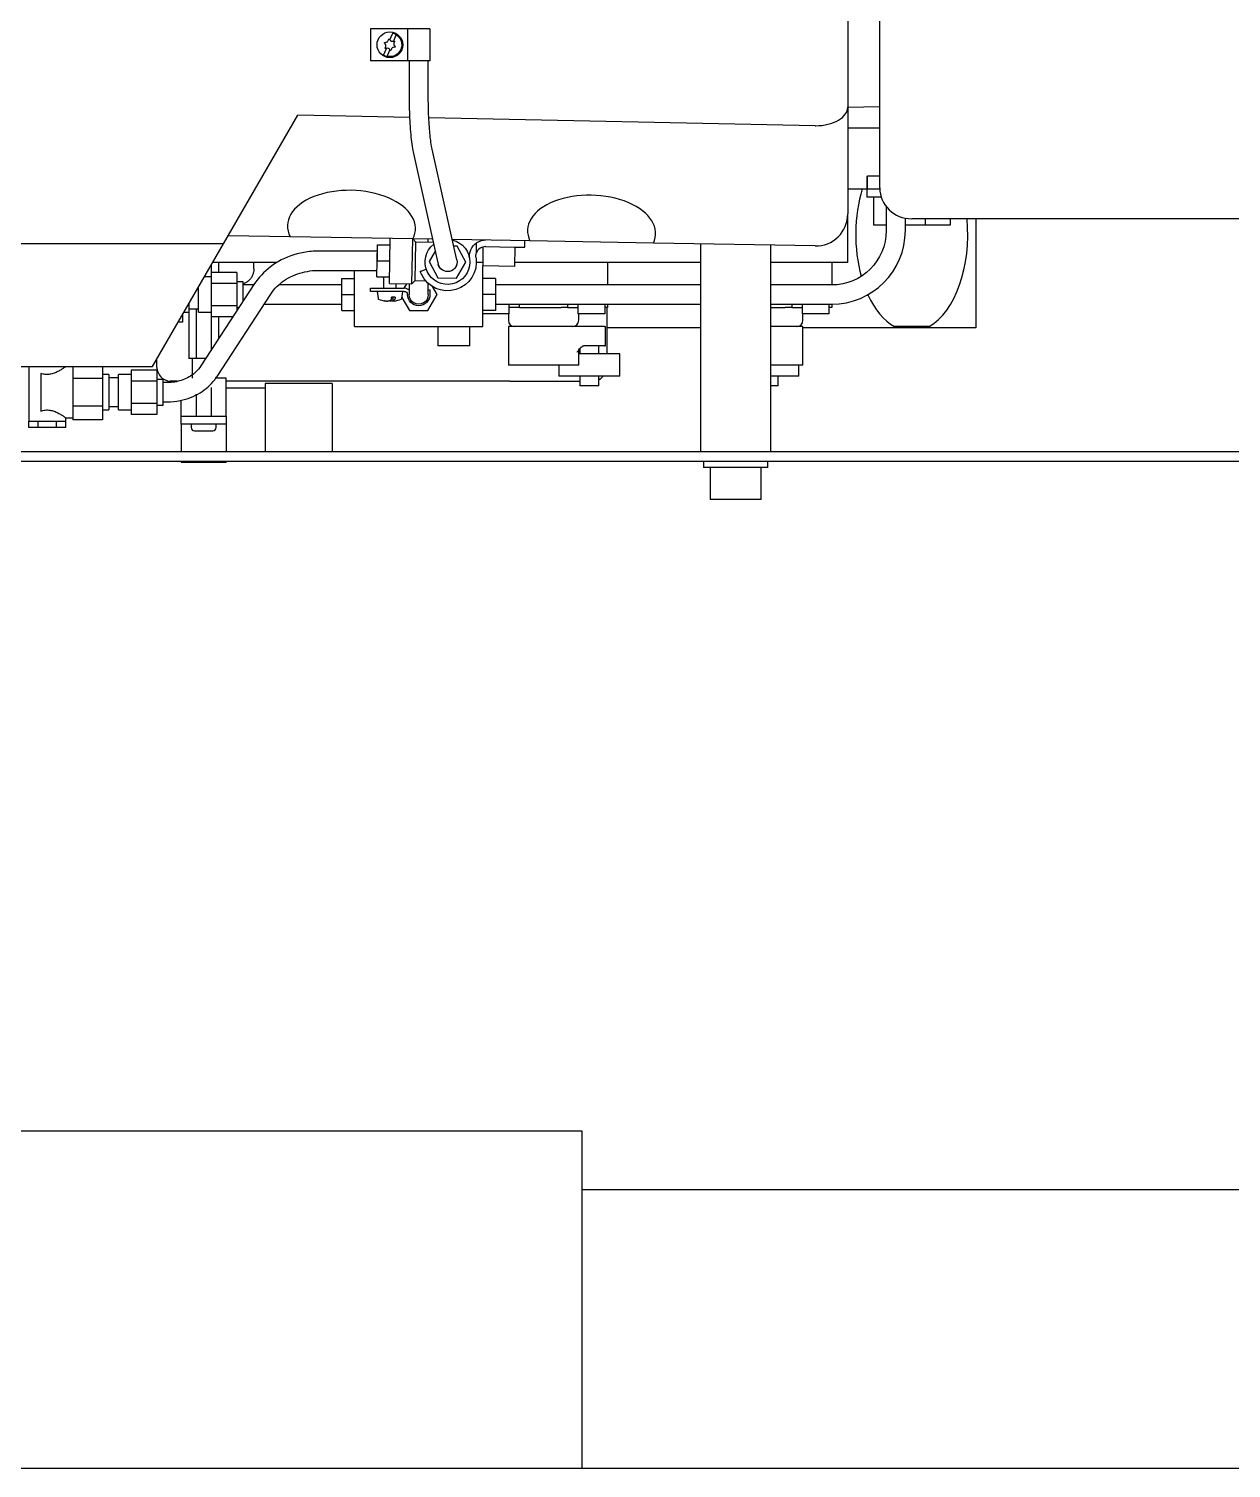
# Model space of a CAD drawing. Header units: millimetres. Extents: x 10462777 to 22643323, y 453826 to 1389191.
# Drawn here: x 11267415.5 to 11267779.2, y 577146.9 to 577582.2 of the extents above; entities that cross this region are included whole.
import ezdxf

# ---------------------------------------------------------------- set-up
doc = ezdxf.new("R2010")
doc.units = ezdxf.units.MM
doc.header["$LTSCALE"] = 200
doc.header["$MEASUREMENT"] = 0
for name, pattern in [('CENTER', [2, 1.25, -0.25, 0.25, -0.25]), ('HIDDEN_KS1', [0.26, 0.18, -0.08]), ('PHANTOM', [2.5, 1.25, -0.25, 0.25, -0.25, 0.25, -0.25])]:
    doc.linetypes.add(name, pattern=pattern)
for name, color, linetype in [('1', 1, 'CENTER'), ('11', 6, 'PHANTOM'), ('3', 3, 'HIDDEN_KS1')]:
    doc.layers.add(name, color=color, linetype=linetype)

msp = doc.modelspace()

# ---------------------------------------------------------------- linework, layer by layer
at = {"layer": '1', "color": 252, "linetype": 'Continuous'}
for p, q in [((11267672.92274, 577534.0661), (11267672.92274, 577635.86472)), ((11267530.56783, 577572.4865), (11267530.56783, 577561.93778)), ((11267536.37823, 577561.93778), (11267536.37823, 577572.4865)), ((11267672.92072, 577552.14933), (11267663.22924, 577552.14933)), ((11267531.8823, 577544.48768), (11267538.76759, 577513.64222)), ((11267544.43843, 577514.90805), (11267537.55314, 577545.75352)), ((11267674.85954, 577528.45389), (11267674.85954, 577521.16047)), ((11267680.66995, 577521.16047), (11267680.66995, 577524.90137)), ((11268292.69921, 577524.71207), (11267682.60675, 577524.71207)), ((11267536.33211, 577517.56523), (11267536.32928, 577518.53427)), ((11267543.77326, 577518.24287), (11267543.73931, 577518.40459)), ((11267520.88707, 577514.92859), (11267503.2172, 577514.92859)), ((11267520.88707, 577514.92859), (11267520.88707, 577512.02339)), ((11267538.76759, 577513.64222), (11267539.35322, 577511.01865)), ((11267545.02406, 577512.28449), (11267544.43843, 577514.90805)), ((11267618.6923, 577517.09487), (11267618.6923, 577454.34082)), ((11267639.99711, 577454.34082), (11267639.99711, 577516.72318)), ((11267483.59135, 577509.53966), (11267483.59135, 577511.47688)), ((11267503.2172, 577509.11819), (11267520.83627, 577509.11819)), ((11267483.86311, 577505.11659), (11267467.62456, 577480.21329)), ((11267483.58999, 577504.69766), (11267480.43066, 577504.69766)), ((11267510.23109, 577504.69766), (11267491.2915, 577504.69766)), ((11267530.5585, 577504.97813), (11267530.56784, 577501.78396)), ((11267536.37822, 577501.80096), (11267536.36888, 577504.99512)), ((11267618.6913, 577504.69766), (11267556.71527, 577504.69766)), ((11267658.39673, 577504.69766), (11267639.99705, 577504.69766)), ((11267472.49166, 577477.03963), (11267488.73021, 577501.94293)), ((11267486.73818, 577498.88726), (11267510.23109, 577498.88726)), ((11267556.71527, 577498.88726), (11267618.6913, 577498.88726)), ((11267590.49534, 577483.87704), (11267590.49534, 577497.91855)), ((11267639.99705, 577498.88726), (11267658.39673, 577498.88726)), ((11267454.15942, 577482.03587), (11267454.15942, 577480.48764)), ((11267457.36771, 577475.16144), (11267456.22026, 577475.16144)), ((11267460.39366, 577475.64564), (11267458.35272, 577475.64564)), ((11267478.74935, 577475.64564), (11267475.22966, 577475.64564)), ((11267483.59135, 577475.64564), (11267478.74935, 577475.64564)), ((11267561.06341, 577475.64564), (11267483.59135, 577475.64564)), ((11267561.06341, 577475.64564), (11267565.90542, 577475.64564)), ((11267565.90542, 577475.64564), (11267582.18129, 577475.64564)), ((11267456.22026, 577469.35103), (11267457.36771, 577469.35103)), ((11267319.45647, 577454.34082), (11267798.81484, 577454.34082)), ((11267319.45647, 577451.43562), (11267798.81484, 577451.43562))]:
    msp.add_line(p, q, dxfattribs=at)
at = {"layer": '1', "color": 15, "linetype": 'Continuous'}
for p, q in [((11267663.23873, 577624.29813), (11267663.23873, 577558.44834)), ((11267672.92341, 577558.56874), (11267663.23873, 577558.39969)), ((11267663.23873, 577558.44834), (11267663.23873, 577526.17299)), ((11267474.40059, 577517.09442), (11267496.87059, 577556.0136)), ((11267530.75856, 577555.33057), (11267496.87059, 577556.0136)), ((11267653.38572, 577552.85898), (11267536.57652, 577555.21331)), ((11267663.23873, 577526.00248), (11267663.23873, 577526.17307)), ((11267663.23873, 577511.47647), (11267663.23873, 577526.00248)), ((11267494.60516, 577519.26198), (11267475.84113, 577519.58951)), ((11267531.71994, 577518.61414), (11267494.60516, 577519.26198)), ((11267537.68137, 577518.51008), (11267531.71994, 577518.61414)), ((11267567.13551, 577517.99596), (11267543.65775, 577518.40576)), ((11267604.44652, 577517.34469), (11267567.13551, 577517.99596)), ((11267474.40059, 577517.09442), (11267309.77246, 577517.09442)), ((11267452.9861, 577480.00344), (11267474.40059, 577517.09442)), ((11267653.38572, 577516.49045), (11267604.44652, 577517.34469)), ((11267490.68195, 577511.47647), (11267471.15848, 577511.47647)), ((11267552.83791, 577511.47647), (11267550.90158, 577511.47647)), ((11267618.68957, 577511.47647), (11267562.52286, 577511.47647)), ((11267663.23873, 577511.47647), (11267639.99727, 577511.47647)), ((11267309.77246, 577480.00344), (11267452.9861, 577480.00344))]:
    msp.add_line(p, q, dxfattribs=at)
at = {"layer": '1', "color": 60, "linetype": 'Continuous'}
for p, q in [((11267514.10502, 577492.10845), (11267514.10502, 577509.11811)), ((11267552.84105, 577492.10845), (11267552.84105, 577510.49687)), ((11267514.10502, 577492.10845), (11267552.84105, 577492.10845))]:
    msp.add_line(p, q, dxfattribs=at)
at = {"layer": '1', "color": 13, "linetype": 'Continuous'}
msp.add_line((11267486.98677, 577473.46674), (11267475.22978, 577473.46674), dxfattribs=at)
at = {"layer": '1', "color": 15, "linetype": 'Continuous'}
msp.add_arc((11267653.55472, 577526.17299), 9.68401, 269, 0, dxfattribs=at)
at = {"layer": '1', "color": 252, "linetype": 'Continuous', "extrusion": (0, 0, -1)}
for centre, radius, start, end in [((-11267658.39673, 577521.16047), 16.46281, 180, 270), ((-11267542.18864, 577511.65157), 2.9052, 167.415696, 347.4100053), ((-11267533.47303, 577501.79246), 2.9052, 179.8368591, 0)]:
    msp.add_arc(centre, radius, start, end, dxfattribs=at)
at = {"layer": '1', "color": 252, "linetype": 'Continuous'}
msp.add_arc((11267658.39673, 577521.16047), 22.27322, 270, 0, dxfattribs=at)
at = {"layer": '1', "color": 15, "linetype": 'Continuous'}
for centre, major_axis, ratio, start_param, end_param in [((11267653.55472, 577558.44834), (9.68401, 0), 0.577350269, 4.71238898, 6.283185307), ((11267653.55472, 577564.0394), (0, -11.18213), 0.866025404, 6.265732015, 6.283185307), ((11267513.13662, 577522.13937), (-19.36507, 0.58529), 0.576998777, 2.873402376, 6.595604382), ((11267585.76667, 577520.67548), (-19.36507, 0.58529), 0.576998777, 2.891658362, 6.577348396)]:
    msp.add_ellipse(centre, major_axis=major_axis, ratio=ratio, start_param=start_param, end_param=end_param, dxfattribs=at)
at = {"layer": '1', "color": 252, "linetype": 'Continuous'}
for centre, major_axis, ratio, start_param, end_param in [((11267682.60675, 577534.0661), (9.68401, 0), 0.965925826, 3.141592654, 4.71238898), ((11267458.35272, 577480.48764), (0, -4.842), 0.866025404, 4.71238898, 6.283185307), ((11267586.30204, 577480.48764), (0, 4.842), 0.866025404, 3.556381431, 3.936981384)]:
    msp.add_ellipse(centre, major_axis=major_axis, ratio=ratio, start_param=start_param, end_param=end_param, dxfattribs=at)
for points, knots in [([(11267530.56783, 577561.93778), (11267530.56828, 577560.56047), (11267530.61755, 577556.7625), (11267530.94209, 577550.65059), (11267531.45881, 577546.53047), (11267531.82001, 577544.76826), (11267531.8823, 577544.48768)], [0, 0, 0, 0, 0.195174449, 0.554572716, 0.925816621, 1, 1, 1, 1]), ([(11267537.55314, 577545.75352), (11267537.42037, 577546.34516), (11267537.10353, 577548.13081), (11267536.64574, 577552.46678), (11267536.41317, 577557.59569), (11267536.37852, 577560.86414), (11267536.37823, 577561.93778)], [0, 0, 0, 0, 0.194357656, 0.500724688, 0.839792819, 1, 1, 1, 1]), ([(11267503.2172, 577514.92859), (11267501.69251, 577514.92528), (11267497.4645, 577514.55624), (11267490.88886, 577512.22052), (11267486.20747, 577508.35092), (11267484.29843, 577505.78204), (11267483.86311, 577505.11659)], [0, 0, 0, 0, 0.193018902, 0.55143211, 0.889209943, 1, 1, 1, 1]), ([(11267483.59135, 577509.53966), (11267483.59135, 577509.21075), (11267483.55819, 577508.88747), (11267483.42818, 577508.25173), (11267483.32962, 577507.93581), (11267483.07342, 577507.33659), (11267482.91672, 577507.05292), (11267482.63902, 577506.65143), (11267482.53862, 577506.52088), (11267482.32687, 577506.27271), (11267482.21565, 577506.15504), (11267481.86673, 577505.82069), (11267481.6136, 577505.62238), (11267481.06878, 577505.27712), (11267480.78702, 577505.13638), (11267480.4786, 577505.01693), (11267480.45902, 577505.00949), (11267480.4394, 577505.00219)], [0, 0, 0, 0, 0.164809184, 0.164809184, 0.329618368, 0.329618368, 0.494427552, 0.494427552, 0.576832144, 0.576832144, 0.659236736, 0.659236736, 0.82404592, 0.82404592, 0.988855104, 0.988855104, 1, 1, 1, 1]), ([(11267488.73021, 577501.94293), (11267489.2715, 577502.77158), (11267491.03399, 577504.92239), (11267495.21041, 577507.77479), (11267499.8996, 577508.99115), (11267502.58363, 577509.11765), (11267503.2172, 577509.11819)], [0, 0, 0, 0, 0.192801101, 0.544188084, 0.893938114, 1, 1, 1, 1]), ([(11267467.62456, 577480.21329), (11267467.19156, 577479.54948), (11267465.86792, 577477.98557), (11267462.82604, 577476.0293), (11267459.5986, 577475.24349), (11267457.80285, 577475.16179), (11267457.36771, 577475.16144)], [0, 0, 0, 0, 0.220422081, 0.572021517, 0.897675752, 1, 1, 1, 1]), ([(11267457.36771, 577469.35103), (11267458.7326, 577469.35497), (11267462.21299, 577469.70345), (11267467.4975, 577471.75268), (11267470.91531, 577474.79541), (11267472.2666, 577476.69508), (11267472.49166, 577477.03963)], [0, 0, 0, 0, 0.220717411, 0.583481361, 0.926747874, 1, 1, 1, 1])]:
    msp.add_open_spline(points, degree=3, knots=knots, dxfattribs=at)
at = {"layer": '11', "color": 60, "linetype": 'Continuous'}
for p, q in [((11267518.94702, 577582.16972), (11267518.94702, 577572.48571)), ((11267529.11523, 577582.16972), (11267518.94702, 577582.16972)), ((11267524.26602, 577578.5827), (11267524.45196, 577579.03128)), ((11267524.61244, 577579.05236), (11267524.77934, 577578.83475)), ((11267524.77934, 577578.83475), (11267525.54316, 577580.67747)), ((11267524.77934, 577578.83475), (11267524.90795, 577578.66705)), ((11267526.57194, 577580.25103), (11267525.80812, 577578.40831)), ((11267525.80812, 577578.40831), (11267526.08002, 577578.44404)), ((11267530.08363, 577582.16972), (11267529.11523, 577582.16972)), ((11267530.08363, 577582.16972), (11267530.08363, 577572.48571)), ((11267536.86244, 577582.16972), (11267530.08363, 577582.16972)), ((11267536.86244, 577582.16972), (11267536.86244, 577572.48571)), ((11267522.94291, 577574.4044), (11267523.70674, 577576.24712)), ((11267523.42487, 577577.52964), (11267523.12937, 577577.91496)), ((11267523.19135, 577578.06448), (11267523.67279, 577578.12774)), ((11267523.33633, 577576.33983), (11267523.52227, 577576.78841)), ((11267523.70674, 577576.24712), (11267523.43483, 577576.21139)), ((11267523.91628, 577576.27465), (11267523.70674, 577576.24712)), ((11267524.73552, 577575.82068), (11267523.97169, 577573.97796)), ((11267524.73552, 577575.82068), (11267524.6069, 577575.98838)), ((11267524.90241, 577575.60307), (11267524.73552, 577575.82068)), ((11267525.24883, 577576.07273), (11267525.06289, 577575.62415)), ((11267525.59857, 577578.38078), (11267525.80812, 577578.40831)), ((11267526.32351, 577576.59095), (11267525.84206, 577576.52769)), ((11267526.17852, 577578.3156), (11267525.99258, 577577.86702)), ((11267526.08998, 577577.12579), (11267526.38549, 577576.74048)), ((11267529.11523, 577572.48571), (11267518.94702, 577572.48571)), ((11267530.08363, 577572.48571), (11267529.11523, 577572.48571)), ((11267536.86244, 577572.48571), (11267530.08363, 577572.48571)), ((11267669.20408, 577537.62329), (11267669.04914, 577537.46834)), ((11267669.04914, 577537.46834), (11267669.04914, 577537.33332)), ((11267669.04914, 577537.33332), (11267669.04914, 577533.90463)), ((11267672.92275, 577537.62329), (11267669.20408, 577537.62329)), ((11267669.20408, 577537.47652), (11267669.20408, 577537.62329)), ((11267669.20408, 577533.74968), (11267669.20408, 577537.47652)), ((11267669.0401, 577533.74968), (11267669.0401, 577531.32868)), ((11267669.0401, 577531.32868), (11267673.3467, 577531.32868)), ((11267669.04914, 577533.90463), (11267669.20408, 577533.74968)), ((11267669.20408, 577533.74968), (11267672.92832, 577533.74968)), ((11267671.02245, 577531.32868), (11267671.02245, 577522.80675)), ((11267674.85952, 577522.80675), (11267671.02245, 577522.80675)), ((11267686.68166, 577522.80675), (11267680.67013, 577522.80675)), ((11267686.68166, 577524.71207), (11267686.68166, 577522.80675)), ((11267694.17296, 577522.80675), (11267686.68166, 577522.80675)), ((11267694.17296, 577524.71207), (11267694.17296, 577522.80675)), ((11267524.64177, 577505.17801), (11267524.87839, 577518.73356)), ((11267531.41955, 577505.05971), (11267531.65616, 577518.61525)), ((11267532.60751, 577517.6301), (11267531.65616, 577518.61525)), ((11267532.4047, 577506.01106), (11267532.60751, 577517.6301)), ((11267537.89796, 577517.53775), (11267532.60751, 577517.6301)), ((11267565.55263, 577516.08649), (11267565.58643, 577518.023)), ((11267520.88707, 577512.02339), (11267520.97157, 577516.86466)), ((11267520.97157, 577516.86466), (11267524.84459, 577516.79705)), ((11267538.48813, 577514.89413), (11267536.59843, 577511.74915)), ((11267545.06825, 577516.44405), (11267544.09171, 577516.46109)), ((11267547.77885, 577511.55399), (11267545.06825, 577516.44405)), ((11267550.95344, 577514.39394), (11267551.00636, 577517.4257)), ((11267552.92194, 577516.19291), (11267552.82252, 577510.49741)), ((11267553.72967, 577516.29286), (11267562.33295, 577516.14269)), ((11267562.33295, 577516.14269), (11267565.55263, 577516.08649)), ((11267562.50506, 577510.3284), (11267562.60646, 577516.13792)), ((11267470.68755, 577510.66301), (11267470.68755, 577507.11821)), ((11267472.92398, 577511.47647), (11267472.92398, 577508.50136)), ((11267520.80256, 577507.18212), (11267520.88707, 577512.02339)), ((11267520.88707, 577512.02339), (11267524.76008, 577511.95579)), ((11267533.94787, 577508.81404), (11267535.77915, 577509.44461)), ((11267536.59843, 577511.74915), (11267539.30903, 577506.85909)), ((11267544.89924, 577506.76151), (11267547.77885, 577511.55399)), ((11267562.50506, 577510.3284), (11267552.82252, 577510.49741)), ((11267590.60868, 577511.47671), (11267590.60868, 577504.69814)), ((11267658.39673, 577511.47671), (11267658.39673, 577504.69814)), ((11267470.74633, 577507.11866), (11267468.64108, 577507.11866)), ((11267478.49353, 577508.50174), (11267470.74633, 577508.50174)), ((11267470.74633, 577508.50174), (11267470.74633, 577505.1471)), ((11267470.74633, 577505.1471), (11267470.74633, 577498.43782)), ((11267478.49353, 577505.1471), (11267470.74633, 577505.1471)), ((11267478.49353, 577508.50174), (11267478.49353, 577505.1471)), ((11267480.43033, 577505.66606), (11267478.49353, 577505.66606)), ((11267478.49353, 577505.1471), (11267478.49353, 577498.43782)), ((11267480.43033, 577501.79246), (11267480.43033, 577505.66606)), ((11267510.23141, 577506.63446), (11267514.10502, 577506.63446)), ((11267510.23141, 577501.79246), (11267510.23141, 577506.63446)), ((11267520.80256, 577507.18212), (11267524.67558, 577507.11452)), ((11267522.82062, 577507.14681), (11267522.82062, 577503.72935)), ((11267524.64177, 577505.17801), (11267531.41955, 577505.05971)), ((11267526.69423, 577503.72935), (11267526.69423, 577505.14222)), ((11267529.78476, 577505.0882), (11267529.00022, 577503.72934)), ((11267531.41955, 577505.05971), (11267532.4047, 577506.01106)), ((11267532.4047, 577506.01106), (11267535.59207, 577505.95542)), ((11267539.30903, 577506.85909), (11267544.89924, 577506.76151)), ((11267556.71465, 577506.63446), (11267552.84105, 577506.63446)), ((11267556.71465, 577506.63446), (11267556.71465, 577501.79246)), ((11267466.87272, 577501.79246), (11267466.87272, 577504.05551)), ((11267466.87272, 577496.46625), (11267466.87272, 577501.79246)), ((11267480.43033, 577499.85214), (11267480.43033, 577501.79246)), ((11267510.23141, 577501.79246), (11267514.10502, 577501.79246)), ((11267510.23141, 577496.95045), (11267510.23141, 577501.79246)), ((11267518.94702, 577503.72926), (11267529.11523, 577503.72926)), ((11267518.94702, 577502.76086), (11267518.94702, 577503.72926)), ((11267529.11523, 577502.76086), (11267518.94702, 577502.76086)), ((11267520.88382, 577502.76086), (11267521.16651, 577500.61364)), ((11267526.35222, 577500.96932), (11267525.28835, 577500.96932)), ((11267525.70345, 577499.88206), (11267525.70345, 577500.96932)), ((11267528.34834, 577500.61364), (11267528.63103, 577502.76086)), ((11267528.38813, 577500.91575), (11267530.6775, 577496.95045)), ((11267536.26856, 577496.95045), (11267539.0641, 577501.79246)), ((11267536.37401, 577503.24506), (11267536.86244, 577503.24506)), ((11267536.86244, 577503.24506), (11267536.86244, 577501.79246)), ((11267539.0641, 577501.79246), (11267537.67734, 577504.19439)), ((11267556.71465, 577501.79246), (11267552.84105, 577501.79246)), ((11267556.71465, 577501.79246), (11267556.71465, 577496.95045)), ((11267462.49092, 577496.46625), (11267463.96752, 577496.46625)), ((11267463.96752, 577499.02425), (11267463.96752, 577496.46625)), ((11267463.96752, 577497.43465), (11267466.87272, 577497.43465)), ((11267463.97828, 577497.43435), (11267463.97828, 577482.42444)), ((11267466.2147, 577497.43435), (11267466.2147, 577482.42444)), ((11267466.87272, 577496.46625), (11267470.74633, 577496.46625)), ((11267470.68755, 577496.46656), (11267470.68755, 577484.91111)), ((11267478.49353, 577498.43782), (11267470.74633, 577498.43782)), ((11267470.74633, 577498.43782), (11267470.74633, 577495.08318)), ((11267478.49353, 577498.43782), (11267478.49353, 577496.88184)), ((11267478.49353, 577497.91885), (11267479.16975, 577497.91885)), ((11267510.23141, 577496.95045), (11267514.10502, 577496.95045)), ((11267524.87527, 577500.0401), (11267524.87527, 577499.88206)), ((11267525.90387, 577499.91099), (11267525.90387, 577499.84067)), ((11267530.6775, 577496.95045), (11267536.26856, 577496.95045)), ((11267560.83035, 577495.98205), (11267552.84103, 577495.98205)), ((11267556.71465, 577496.95045), (11267552.84105, 577496.95045)), ((11267560.58825, 577495.98205), (11267560.58825, 577494.04525)), ((11267562.04085, 577497.91885), (11267560.83032, 577497.91885)), ((11267560.83035, 577495.98205), (11267560.83035, 577498.88726)), ((11267563.97766, 577497.91885), (11267562.04085, 577497.91885)), ((11267563.97766, 577497.91885), (11267563.97766, 577498.88729)), ((11267563.97766, 577497.91885), (11267565.91446, 577497.91885)), ((11267565.91446, 577497.91885), (11267576.56687, 577497.91885)), ((11267578.50367, 577497.91885), (11267576.56687, 577497.91885)), ((11267578.50367, 577498.88729), (11267578.50367, 577497.91885)), ((11267578.50367, 577497.91885), (11267580.44047, 577497.91885)), ((11267580.44047, 577497.91885), (11267581.651, 577497.91885)), ((11267581.65097, 577498.88726), (11267581.65097, 577495.98205)), ((11267589.88238, 577495.98205), (11267581.65097, 577495.98205)), ((11267581.89307, 577494.04525), (11267581.89307, 577495.98205)), ((11267589.88238, 577495.98205), (11267589.88238, 577498.88726)), ((11267590.60868, 577497.91885), (11267589.8824, 577497.91885)), ((11267590.60868, 577498.88729), (11267590.60868, 577497.91885)), ((11267639.99708, 577497.91885), (11267644.35492, 577497.91885)), ((11267646.29172, 577497.91885), (11267644.35492, 577497.91885)), ((11267646.29172, 577498.88729), (11267646.29172, 577497.91885)), ((11267646.29172, 577497.91885), (11267648.22852, 577497.91885)), ((11267648.22852, 577497.91885), (11267649.43905, 577497.91885)), ((11267649.43902, 577498.88726), (11267649.43902, 577495.98205)), ((11267657.67043, 577495.98205), (11267649.43902, 577495.98205)), ((11267649.68112, 577494.04525), (11267649.68112, 577495.98205)), ((11267657.67043, 577495.98205), (11267657.67043, 577498.88726)), ((11267658.39673, 577497.91885), (11267657.67045, 577497.91885)), ((11267658.39673, 577498.88729), (11267658.39673, 577497.91885)), ((11267462.03072, 577493.40586), (11267460.72398, 577493.40586)), ((11267462.03072, 577495.66913), (11267462.03072, 577493.40586)), ((11267477.32068, 577495.08318), (11267470.74633, 577495.08318)), ((11267472.92398, 577495.08341), (11267472.92398, 577488.34062)), ((11267539.28344, 577492.10845), (11267539.28344, 577486.29805)), ((11267548.96744, 577486.29805), (11267548.96744, 577492.10845)), ((11267560.58825, 577492.10845), (11267560.58825, 577480.48764)), ((11267581.43162, 577492.10845), (11267560.58825, 577492.10845)), ((11267589.7189, 577492.10845), (11267581.43162, 577492.10845)), ((11267589.7189, 577492.10845), (11267589.92865, 577492.10845)), ((11267589.92865, 577486.29805), (11267589.92865, 577492.10845)), ((11267649.68112, 577492.10845), (11267639.99667, 577492.10845)), ((11267649.68112, 577480.48764), (11267649.68112, 577492.10845)), ((11267548.96744, 577486.29805), (11267539.28344, 577486.29805)), ((11267594.28646, 577483.87704), (11267581.89234, 577483.87704)), ((11267581.89307, 577480.48764), (11267581.89307, 577484.36124)), ((11267582.18145, 577485.37803), (11267582.18145, 577483.87704)), ((11267589.7189, 577486.29805), (11267583.38495, 577486.29805)), ((11267587.99185, 577483.87704), (11267587.99185, 577486.29805)), ((11267589.7189, 577486.29805), (11267589.92865, 577486.29805)), ((11267594.28646, 577477.09824), (11267594.28646, 577483.87704)), ((11267415.54748, 577480.00344), (11267415.54748, 577463.54063)), ((11267428.88575, 577480.00345), (11267428.88575, 577479.89414)), ((11267428.88575, 577479.89414), (11267428.88575, 577477.19823)), ((11267437.8207, 577480.00342), (11267437.8207, 577476.44953)), ((11267446.53631, 577478.96551), (11267446.53631, 577475.61087)), ((11267454.28351, 577478.96551), (11267446.53631, 577478.96551)), ((11267454.28351, 577478.96551), (11267454.28351, 577475.61087)), ((11267466.2147, 577482.42444), (11267463.97828, 577482.42444)), ((11267469.06635, 577482.42444), (11267466.2147, 577482.42444)), ((11267581.89307, 577480.48764), (11267560.58825, 577480.48764)), ((11267575.88684, 577480.48764), (11267575.88684, 577477.09824)), ((11267649.68112, 577480.48764), (11267639.99877, 577480.48764)), ((11267648.46331, 577477.09824), (11267648.46331, 577480.48764)), ((11267419.20174, 577477.95802), (11267419.20174, 577466.55445)), ((11267428.88575, 577477.19823), (11267428.88575, 577476.44953)), ((11267428.88575, 577476.44953), (11267428.88575, 577474.95215)), ((11267437.8207, 577476.44953), (11267428.88575, 577476.44953)), ((11267428.88575, 577474.95215), (11267428.88575, 577469.56032)), ((11267439.7575, 577477.58244), (11267437.8207, 577477.58244)), ((11267437.8207, 577476.44953), (11267437.8207, 577468.06294)), ((11267439.7575, 577477.58244), (11267439.7575, 577466.93003)), ((11267442.66271, 577476.61404), (11267439.7575, 577476.61404)), ((11267446.53631, 577477.58244), (11267442.66271, 577477.58244)), ((11267442.66271, 577472.25624), (11267442.66271, 577477.58244)), ((11267446.53631, 577475.61087), (11267446.53631, 577468.9016)), ((11267454.28351, 577475.61087), (11267446.53631, 577475.61087)), ((11267456.22032, 577476.12984), (11267454.28351, 577476.12984)), ((11267454.28351, 577475.61087), (11267454.28351, 577468.9016)), ((11267456.22032, 577472.25624), (11267456.22032, 577476.12984)), ((11267594.28646, 577477.09824), (11267575.88684, 577477.09824)), ((11267582.18145, 577477.09824), (11267582.18145, 577474.19304)), ((11267587.99185, 577474.19304), (11267582.18145, 577474.19304)), ((11267587.99185, 577474.19304), (11267587.99185, 577477.09824)), ((11267642.16871, 577474.19304), (11267639.99756, 577474.19304)), ((11267648.46331, 577477.09824), (11267639.99869, 577477.09824)), ((11267642.16871, 577474.19304), (11267642.16871, 577477.09824)), ((11267442.66271, 577466.93003), (11267442.66271, 577472.25624)), ((11267456.22032, 577468.38263), (11267456.22032, 577472.25624)), ((11267428.88575, 577469.56032), (11267428.88575, 577468.06294)), ((11267428.88575, 577468.06294), (11267428.88575, 577467.31424)), ((11267437.8207, 577468.06294), (11267428.88575, 577468.06294)), ((11267428.88575, 577467.31424), (11267428.88575, 577464.61833)), ((11267437.8207, 577468.06294), (11267437.8207, 577463.86964)), ((11267437.8207, 577466.93003), (11267439.7575, 577466.93003)), ((11267439.7575, 577467.89843), (11267442.66271, 577467.89843)), ((11267442.66271, 577466.93003), (11267446.53631, 577466.93003)), ((11267446.53631, 577468.9016), (11267446.53631, 577465.54696)), ((11267454.28351, 577468.9016), (11267446.53631, 577468.9016)), ((11267454.28351, 577465.54696), (11267446.53631, 577465.54696)), ((11267454.28351, 577468.9016), (11267454.28351, 577465.54696)), ((11267454.28351, 577468.38263), (11267456.22032, 577468.38263)), ((11267415.54748, 577461.60383), (11267415.54748, 577463.54063)), ((11267415.54748, 577463.54063), (11267418.34301, 577463.54063)), ((11267418.34301, 577461.60383), (11267415.54748, 577461.60383)), ((11267418.34301, 577461.60383), (11267418.34301, 577463.54063)), ((11267418.34301, 577463.54063), (11267423.93408, 577463.54063)), ((11267423.93408, 577461.60383), (11267418.34301, 577461.60383)), ((11267423.93408, 577461.60383), (11267423.93408, 577463.54063)), ((11267423.93408, 577463.54063), (11267426.72961, 577463.54063)), ((11267426.72961, 577461.60383), (11267423.93408, 577461.60383)), ((11267426.72876, 577464.50903), (11267428.88575, 577464.50903)), ((11267426.72961, 577463.54063), (11267426.72961, 577464.50963)), ((11267426.72961, 577461.60383), (11267426.72961, 577463.54063)), ((11267428.88575, 577464.61833), (11267428.88575, 577463.86964)), ((11267437.8207, 577463.86964), (11267428.88575, 577463.86964)), ((11267619.6607, 577451.43562), (11267619.6607, 577449.49882)), ((11267639.02871, 577449.49882), (11267619.6607, 577449.49882)), ((11267621.5975, 577449.49882), (11267621.5975, 577439.81481)), ((11267637.09191, 577439.81481), (11267637.09191, 577449.49882)), ((11267639.02871, 577449.49882), (11267639.02871, 577451.43562)), ((11267637.09191, 577439.81481), (11267621.5975, 577439.81481))]:
    msp.add_line(p, q, dxfattribs=at)
at = {"layer": '11', "color": 252, "linetype": 'Continuous'}
for p, q in [((11267663.2349, 577533.74968), (11267669.20091, 577533.74968)), ((11267701.96572, 577524.71205), (11267701.96572, 577491.7386)), ((11267618.68769, 577491.7386), (11267590.49393, 577491.7386)), ((11267701.96572, 577491.7386), (11267649.68104, 577491.7386)), ((11267687.82543, 577492.10845), (11267677.36998, 577492.10845)), ((11267464.96488, 577482.42444), (11267464.96488, 577476.4688)), ((11267475.22993, 577476.46878), (11267471.93741, 577476.46878)), ((11267475.22993, 577464.99323), (11267475.22993, 577476.46878)), ((11267507.32621, 577474.91934), (11267486.9898, 577474.91934)), ((11267486.9898, 577474.91934), (11267486.9898, 577454.34131)), ((11267507.32621, 577474.91934), (11267507.32621, 577454.34131)), ((11267461.67232, 577464.99323), (11267461.67232, 577469.89152)), ((11267466.12696, 577471.62703), (11267466.12696, 577464.99323)), ((11267470.77529, 577464.99323), (11267470.77529, 577473.70884)), ((11267461.67232, 577462.57223), (11267461.67232, 577464.99323)), ((11267461.67232, 577464.99323), (11267475.22993, 577464.99323)), ((11267461.67232, 577462.57223), (11267461.67232, 577454.3408)), ((11267475.22993, 577462.57223), (11267461.67232, 577462.57223)), ((11267464.67436, 577462.57223), (11267464.67436, 577461.60383)), ((11267472.22789, 577461.60383), (11267472.22789, 577462.57223)), ((11267475.22993, 577464.99323), (11267475.22993, 577462.57223)), ((11267475.22993, 577462.57223), (11267475.22993, 577454.3408)), ((11267465.64276, 577460.63543), (11267468.45113, 577460.63543)), ((11267468.45113, 577460.63543), (11267471.25949, 577460.63543)), ((11267461.67232, 577451.43556), (11267461.67232, 577451.09668)), ((11267461.67232, 577451.09668), (11267475.22993, 577451.09668)), ((11267475.22993, 577451.43556), (11267475.22993, 577451.09668)), ((11267389.17228, 577248.88779), (11267582.85243, 577248.88779)), ((11267582.85243, 577248.88779), (11267582.85243, 577146.86985)), ((11267582.85243, 577231.12445), (11267887.89866, 577231.12445))]:
    msp.add_line(p, q, dxfattribs=at)
at = {"layer": '11', "color": 60, "linetype": 'Continuous'}
msp.add_circle((11267524.75743, 577577.32772), 3.8736, dxfattribs=at)
at = {"layer": '11', "color": 60, "linetype": 'Continuous', "extrusion": (0, 0, -1)}
for centre, radius, start, end in [((-11267524.75743, 577577.32772), 3.59092, 121.4351697, 283.5938759), ((-11267542.18864, 577511.65157), 6.77881, 102.7956225, 52.0412436), ((-11267553.67897, 577513.3881), 4.842, 351.4059318, 56.4982149), ((-11267553.67897, 577513.3881), 2.9052, 351.4059318, 20.2562261), ((-11267542.18864, 577511.65157), 8.71561, 171.4059318, 334.6206298), ((-11267542.18864, 577511.65157), 2.9052, 271, 347.4100335), ((-11267542.18864, 577511.65157), 2.9052, 167.4155332, 271), ((-11267529.11523, 577501.79246), 0.9684, 90, 180), ((-11267533.47303, 577501.79246), 3.3894, 180, 0), ((-11267583.82987, 577484.36124), 1.9368, 0, 40.5744362)]:
    msp.add_arc(centre, radius, start, end, dxfattribs=at)
at = {"layer": '11', "color": 60, "linetype": 'Continuous'}
for centre, radius, start, end in [((11267525.50118, 577579.12201), 0.74761, 217.4854773, 277.4854772), ((11267524.75743, 577577.32772), 3.63774, 58.6805776, 76.2903768), ((11267524.75743, 577577.32772), 3.63774, 238.6805776, 256.2903768), ((11267524.01367, 577575.53342), 0.74761, 37.4854773, 97.4854772), ((11267553.67897, 577513.3881), 4.842, 89, 123.5017851), ((11267553.67897, 577513.3881), 2.9052, 89, 159.7437739), ((11267521.40654, 577500.64524), 0.2421, 187.5, 248.2315225), ((11267524.75743, 577509.03644), 9.27762, 248.2315225, 261.9780432), ((11267524.75743, 577509.03644), 9.27762, 278.0106567, 291.7684775), ((11267528.10831, 577500.64524), 0.2421, 291.7684775, 352.5), ((11267529.11523, 577501.79246), 1.9368, 41.5784773, 90), ((11267562.52505, 577494.04525), 1.9368, 180, 270), ((11267579.95627, 577494.04525), 1.9368, 270, 0), ((11267647.74432, 577494.04525), 1.9368, 270, 0)]:
    msp.add_arc(centre, radius, start, end, dxfattribs=at)
at = {"layer": '11', "color": 252, "linetype": 'Continuous'}
for centre, start, end in [((11267465.64276, 577461.60383), 180, 270), ((11267471.25949, 577461.60383), 270, 0)]:
    msp.add_arc(centre, 0.9684, start, end, dxfattribs=at)
for start_param, end_param in [(1.084449389, 2.018394966), (3.455181757, 4.872555132), (2.242714027, 2.82800355)]:
    msp.add_ellipse((11267682.59771, 577520.03006), major_axis=(0, 29.35309), ratio=0.577350269, start_param=start_param, end_param=end_param, dxfattribs=at)
at = {"layer": '11', "color": 60, "linetype": 'Continuous'}
for centre, major_axis, ratio, start_param, end_param in [((11267524.22549, 577509.03644), (0, -9.2609), 0.295658861, 0.151816369, 0.375383153), ((11267525.28936, 577509.03644), (0, 9.2609), 0.295658861, 3.293409023, 3.516975807), ((11267524.07178, 577509.03644), (0, -9.23044), 0.679479084, 6.124702299, 6.177776611), ((11267524.55034, 577509.03644), (0, -9.23044), 0.975137945, 6.124702299, 6.177776611), ((11267523.8647, 577509.03644), (0, -9.23044), 0.295658861, 0.105408696, 0.158483008), ((11267525.44307, 577509.03644), (0, 9.23044), 0.679479084, 2.983109646, 3.013129784), ((11267525.28936, 577509.03644), (0, 9.2609), 0.295658861, 2.94607461, 2.989776285), ((11267524.07178, 577509.03644), (0, -9.23044), 0.679479084, 0.12846287, 0.158483008), ((11267525.65015, 577509.03644), (0, 9.23044), 0.295658861, 2.983109646, 3.036183958), ((11267524.55034, 577509.03644), (0, -9.23044), 0.975137945, 0.12846287, 0.158483008), ((11267525.65015, 577509.03644), (0, 9.23044), 0.295658861, 3.24700135, 3.300075661)]:
    msp.add_ellipse(centre, major_axis=major_axis, ratio=ratio, start_param=start_param, end_param=end_param, dxfattribs=at)
for points, knots in [([(11267523.67279, 577578.12774), (11267523.80285, 577578.14483), (11267523.92688, 577578.19644), (11267524.13338, 577578.35469), (11267524.21579, 577578.46152), (11267524.26602, 577578.5827)], [0, 0, 0, 0, 0.5, 0.5, 1, 1, 1, 1]), ([(11267524.45196, 577579.03128), (11267524.45595, 577579.0409), (11267524.46166, 577579.05), (11267524.47564, 577579.06562), (11267524.4841, 577579.07235), (11267524.50246, 577579.08243), (11267524.51259, 577579.08594), (11267524.53305, 577579.08936), (11267524.54365, 577579.08936), (11267524.56395, 577579.08594), (11267524.57391, 577579.08249), (11267524.59198, 577579.07267), (11267524.60031, 577579.06614), (11267524.60907, 577579.05657), (11267524.6108, 577579.0545), (11267524.61244, 577579.05236)], [0, 0, 0, 0, 0.161763786, 0.161763786, 0.323661755, 0.323661755, 0.483616951, 0.483616951, 0.641693129, 0.641693129, 0.79949543, 0.79949543, 0.958704309, 0.958704309, 1, 1, 1, 1]), ([(11267525.60143, 577580.81804), (11267525.59924, 577580.81275), (11267525.59256, 577580.79663), (11267525.57224, 577580.74762), (11267525.55847, 577580.71441), (11267525.54316, 577580.67747)], [0, 0, 0, 0, 0.5, 0.5, 1, 1, 1, 1]), ([(11267525.60143, 577580.81804), (11267525.60296, 577580.82174), (11267525.6045, 577580.82544), (11267525.61054, 577580.84003), (11267525.61506, 577580.85092), (11267525.61958, 577580.86182)], [0, 0, 0, 0, 0.253457426, 0.253457426, 1, 1, 1, 1]), ([(11267526.08002, 577578.44404), (11267526.09035, 577578.44539), (11267526.10108, 577578.445), (11267526.1216, 577578.4407), (11267526.13166, 577578.43674), (11267526.14956, 577578.42588), (11267526.15768, 577578.41886), (11267526.17087, 577578.40286), (11267526.17616, 577578.39367), (11267526.18335, 577578.37439), (11267526.18535, 577578.36403), (11267526.18588, 577578.34347), (11267526.18439, 577578.33299), (11267526.18048, 577578.32063), (11267526.17955, 577578.31809), (11267526.17852, 577578.3156)], [0, 0, 0, 0, 0.161763786, 0.161763786, 0.323661755, 0.323661755, 0.483616951, 0.483616951, 0.641693129, 0.641693129, 0.79949543, 0.79949543, 0.958704309, 0.958704309, 1, 1, 1, 1]), ([(11267526.64836, 577580.43538), (11267526.64384, 577580.42448), (11267526.63933, 577580.41359), (11267526.63328, 577580.39899), (11267526.63174, 577580.3953), (11267526.63021, 577580.3916)], [0, 0, 0, 0, 0.746542574, 0.746542574, 1, 1, 1, 1]), ([(11267522.8665, 577574.22006), (11267522.87101, 577574.23095), (11267522.87553, 577574.24184), (11267522.88158, 577574.25644), (11267522.88311, 577574.26014), (11267522.88464, 577574.26384)], [0, 0, 0, 0, 0.746542574, 0.746542574, 1, 1, 1, 1]), ([(11267523.12937, 577577.91496), (11267523.12303, 577577.92322), (11267523.118, 577577.93272), (11267523.11146, 577577.95263), (11267523.10986, 577577.96332), (11267523.11032, 577577.98426), (11267523.11234, 577577.9948), (11267523.11961, 577578.01422), (11267523.12491, 577578.0234), (11267523.13802, 577578.03927), (11267523.14599, 577578.04618), (11267523.16353, 577578.05692), (11267523.17335, 577578.06087), (11267523.18601, 577578.06366), (11267523.18867, 577578.06413), (11267523.19135, 577578.06448)], [0, 0, 0, 0, 0.161763786, 0.161763786, 0.323661755, 0.323661755, 0.483616951, 0.483616951, 0.641693129, 0.641693129, 0.79949543, 0.79949543, 0.958704309, 0.958704309, 1, 1, 1, 1]), ([(11267523.43483, 577576.21139), (11267523.4245, 577576.21004), (11267523.41377, 577576.21043), (11267523.39325, 577576.21473), (11267523.38319, 577576.21869), (11267523.36529, 577576.22955), (11267523.35717, 577576.23657), (11267523.34398, 577576.25258), (11267523.33869, 577576.26176), (11267523.3315, 577576.28105), (11267523.3295, 577576.2914), (11267523.32897, 577576.31196), (11267523.33046, 577576.32244), (11267523.33437, 577576.3348), (11267523.3353, 577576.33734), (11267523.33633, 577576.33983)], [0, 0, 0, 0, 0.161763786, 0.161763786, 0.323661755, 0.323661755, 0.483616951, 0.483616951, 0.641693129, 0.641693129, 0.79949543, 0.79949543, 0.958704309, 0.958704309, 1, 1, 1, 1]), ([(11267523.52227, 577576.78841), (11267523.5725, 577576.90959), (11267523.58981, 577577.0428), (11267523.55602, 577577.30076), (11267523.5047, 577577.42555), (11267523.42487, 577577.52964)], [0, 0, 0, 0, 0.5, 0.5, 1, 1, 1, 1]), ([(11267525.06289, 577575.62415), (11267525.0589, 577575.61453), (11267525.05319, 577575.60543), (11267525.03922, 577575.58981), (11267525.03075, 577575.58308), (11267525.0124, 577575.57301), (11267525.00226, 577575.56949), (11267524.9818, 577575.56607), (11267524.9712, 577575.56608), (11267524.95091, 577575.56949), (11267524.94094, 577575.57294), (11267524.92287, 577575.58276), (11267524.91454, 577575.58929), (11267524.90578, 577575.59886), (11267524.90405, 577575.60093), (11267524.90241, 577575.60307)], [0, 0, 0, 0, 0.161763786, 0.161763786, 0.323661755, 0.323661755, 0.483616951, 0.483616951, 0.641693129, 0.641693129, 0.79949543, 0.79949543, 0.958704309, 0.958704309, 1, 1, 1, 1]), ([(11267525.84206, 577576.52769), (11267525.712, 577576.5106), (11267525.58797, 577576.45899), (11267525.38147, 577576.30074), (11267525.29906, 577576.19391), (11267525.24883, 577576.07273)], [0, 0, 0, 0, 0.5, 0.5, 1, 1, 1, 1]), ([(11267525.99258, 577577.86702), (11267525.94235, 577577.74585), (11267525.92504, 577577.61263), (11267525.95883, 577577.35467), (11267526.01015, 577577.22988), (11267526.08998, 577577.12579)], [0, 0, 0, 0, 0.5, 0.5, 1, 1, 1, 1]), ([(11267526.38549, 577576.74048), (11267526.39183, 577576.73221), (11267526.39685, 577576.72271), (11267526.40339, 577576.7028), (11267526.40499, 577576.69211), (11267526.40453, 577576.67117), (11267526.40251, 577576.66064), (11267526.39525, 577576.64121), (11267526.38994, 577576.63203), (11267526.37683, 577576.61616), (11267526.36886, 577576.60925), (11267526.35132, 577576.59852), (11267526.34151, 577576.59457), (11267526.32884, 577576.59177), (11267526.32618, 577576.5913), (11267526.32351, 577576.59095)], [0, 0, 0, 0, 0.161763786, 0.161763786, 0.323661755, 0.323661755, 0.483616951, 0.483616951, 0.641693129, 0.641693129, 0.79949543, 0.79949543, 0.958704309, 0.958704309, 1, 1, 1, 1]), ([(11267523.91342, 577573.8374), (11267523.91189, 577573.8337), (11267523.91036, 577573.83), (11267523.90431, 577573.8154), (11267523.89979, 577573.80451), (11267523.89528, 577573.79362)], [0, 0, 0, 0, 0.253457426, 0.253457426, 1, 1, 1, 1]), ([(11267534.31418, 577507.91597), (11267534.2593, 577508.03165), (11267534.20806, 577508.14645), (11267534.1165, 577508.36277), (11267534.0768, 577508.46285), (11267533.9811, 577508.71386), (11267533.94784, 577508.81415), (11267533.94789, 577508.814)], [0, 0, 0, 0, 0.25, 0.25, 0.5, 0.5, 1, 1, 1, 1]), ([(11267525.27433, 577500.61364), (11267525.27264, 577500.5707), (11267525.26748, 577500.53001), (11267525.2518, 577500.46278), (11267525.24117, 577500.43616), (11267525.22934, 577500.4204)], [0, 0, 0, 0, 0.5, 0.5, 1, 1, 1, 1]), ([(11267525.27433, 577500.61364), (11267525.27552, 577500.64369), (11267525.2767, 577500.67374), (11267525.28137, 577500.7923), (11267525.28486, 577500.88081), (11267525.28835, 577500.96932)], [0, 0, 0, 0, 0.253457426, 0.253457426, 1, 1, 1, 1]), ([(11267526.29322, 577500.4204), (11267526.30499, 577500.43609), (11267526.31554, 577500.46227), (11267526.33145, 577500.53038), (11267526.33653, 577500.5712), (11267526.33821, 577500.61364)], [0, 0, 0, 0, 0.5, 0.5, 1, 1, 1, 1]), ([(11267526.35222, 577500.96932), (11267526.34873, 577500.88081), (11267526.34525, 577500.7923), (11267526.34057, 577500.67374), (11267526.33939, 577500.64369), (11267526.33821, 577500.61364)], [0, 0, 0, 0, 0.746542574, 0.746542574, 1, 1, 1, 1]), ([(11267523.08195, 577499.92168), (11267523.07487, 577499.92334), (11267523.06899, 577499.92487), (11267523.06063, 577499.92739), (11267523.05805, 577499.92842), (11267523.05656, 577499.92983), (11267523.0576, 577499.93023), (11267523.06303, 577499.93036), (11267523.06747, 577499.93011), (11267523.07905, 577499.92899), (11267523.08634, 577499.92812), (11267523.10281, 577499.92589), (11267523.11222, 577499.92449), (11267523.12457, 577499.92253), (11267523.12718, 577499.92211), (11267523.12981, 577499.92168)], [0, 0, 0, 0, 0.161763786, 0.161763786, 0.323661755, 0.323661755, 0.483616951, 0.483616951, 0.641693129, 0.641693129, 0.79949543, 0.79949543, 0.958704309, 0.958704309, 1, 1, 1, 1]), ([(11267523.61089, 577499.83999), (11267523.61088, 577499.83739), (11267523.60473, 577499.83607), (11267523.56369, 577499.83605), (11267523.50103, 577499.84335), (11267523.41189, 577499.85723)], [0, 0, 0, 0, 0.298862096, 0.298862096, 1, 1, 1, 1]), ([(11267523.60332, 577499.85723), (11267523.73123, 577499.84335), (11267523.84994, 577499.83607), (11267524.04089, 577499.83605), (11267524.11305, 577499.84335), (11267524.15183, 577499.85723)], [0, 0, 0, 0, 0.5, 0.5, 1, 1, 1, 1]), ([(11267524.2954, 577499.92168), (11267524.29848, 577499.92334), (11267524.30332, 577499.92487), (11267524.31579, 577499.92739), (11267524.32359, 577499.92842), (11267524.34094, 577499.92983), (11267524.3507, 577499.93023), (11267524.37076, 577499.93036), (11267524.38131, 577499.93011), (11267524.40184, 577499.92899), (11267524.41208, 577499.92812), (11267524.43098, 577499.92589), (11267524.43988, 577499.92449), (11267524.44948, 577499.92253), (11267524.4514, 577499.92211), (11267524.45324, 577499.92168)], [0, 0, 0, 0, 0.161763786, 0.161763786, 0.323661755, 0.323661755, 0.483616951, 0.483616951, 0.641693129, 0.641693129, 0.79949543, 0.79949543, 0.958704309, 0.958704309, 1, 1, 1, 1]), ([(11267525.21945, 577499.92168), (11267525.21637, 577499.92334), (11267525.21153, 577499.92487), (11267525.19906, 577499.92739), (11267525.19126, 577499.92842), (11267525.17391, 577499.92983), (11267525.16415, 577499.93023), (11267525.1441, 577499.93036), (11267525.13354, 577499.93011), (11267525.11302, 577499.92899), (11267525.10277, 577499.92812), (11267525.08387, 577499.92589), (11267525.07497, 577499.92449), (11267525.06537, 577499.92253), (11267525.06345, 577499.92211), (11267525.06162, 577499.92168)], [0, 0, 0, 0, 0.161763786, 0.161763786, 0.323661755, 0.323661755, 0.483616951, 0.483616951, 0.641693129, 0.641693129, 0.79949543, 0.79949543, 0.958704309, 0.958704309, 1, 1, 1, 1]), ([(11267525.91153, 577499.85723), (11267525.78362, 577499.84335), (11267525.66491, 577499.83607), (11267525.47396, 577499.83605), (11267525.4018, 577499.84335), (11267525.36302, 577499.85723)], [0, 0, 0, 0, 0.5, 0.5, 1, 1, 1, 1]), ([(11267525.93729, 577499.85723), (11267525.8985, 577499.84335), (11267525.89361, 577499.83607), (11267525.95116, 577499.83605), (11267526.01382, 577499.84335), (11267526.10296, 577499.85723)], [0, 0, 0, 0, 0.5, 0.5, 1, 1, 1, 1]), ([(11267525.97087, 577499.92168), (11267525.98103, 577499.92334), (11267525.99176, 577499.92487), (11267526.01258, 577499.92739), (11267526.02297, 577499.92842), (11267526.0418, 577499.92983), (11267526.05053, 577499.93023), (11267526.06515, 577499.93036), (11267526.07127, 577499.93011), (11267526.08022, 577499.92899), (11267526.08316, 577499.92812), (11267526.0856, 577499.92589), (11267526.08509, 577499.92449), (11267526.08234, 577499.92253), (11267526.08165, 577499.92211), (11267526.08086, 577499.92168)], [0, 0, 0, 0, 0.161763786, 0.161763786, 0.323661755, 0.323661755, 0.483616951, 0.483616951, 0.641693129, 0.641693129, 0.79949543, 0.79949543, 0.958704309, 0.958704309, 1, 1, 1, 1]), ([(11267581.43162, 577484.36124), (11267581.5097, 577484.47561), (11267581.58864, 577484.59122), (11267581.74601, 577484.81846), (11267581.82484, 577484.93068), (11267582.06231, 577485.25887), (11267582.22186, 577485.46654), (11267582.54637, 577485.83362), (11267582.71123, 577485.99289), (11267583.04421, 577486.22407), (11267583.21275, 577486.29805), (11267583.38495, 577486.29805)], [0, 0, 0, 0, 0.125, 0.125, 0.25, 0.25, 0.5, 0.5, 0.75, 0.75, 1, 1, 1, 1]), ([(11267426.72965, 577480.00347), (11267426.72957, 577480.00341), (11267426.71513, 577479.99297), (11267426.65788, 577479.95181), (11267426.61473, 577479.92084), (11267426.44464, 577479.79994), (11267426.28055, 577479.68425), (11267425.85918, 577479.39903), (11267425.60924, 577479.23444), (11267425.17976, 577478.97024), (11267425.02666, 577478.87888), (11267424.70734, 577478.6966), (11267424.54056, 577478.6053), (11267424.19189, 577478.4255), (11267424.01001, 577478.33698), (11267423.62906, 577478.16664), (11267423.42933, 577478.08466), (11267423.02001, 577477.93626), (11267422.80935, 577477.86931), (11267422.37402, 577477.75546), (11267422.14713, 577477.70831), (11267421.68916, 577477.64242), (11267421.45845, 577477.6235), (11267420.99339, 577477.61592), (11267420.75685, 577477.62768), (11267420.29576, 577477.67998), (11267420.07019, 577477.72015), (11267419.6278, 577477.82358), (11267419.40991, 577477.88731), (11267419.20174, 577477.95802)], [0, 0, 0, 0, 0.0625, 0.0625, 0.125, 0.125, 0.25, 0.25, 0.375, 0.375, 0.4375, 0.4375, 0.5, 0.5, 0.5625, 0.5625, 0.625, 0.625, 0.6875, 0.6875, 0.75, 0.75, 0.8125, 0.8125, 0.875, 0.875, 0.9375, 0.9375, 1, 1, 1, 1]), ([(11267419.20174, 577466.55445), (11267419.40942, 577466.62499), (11267419.6233, 577466.68767), (11267420.06572, 577466.79145), (11267420.29562, 577466.83244), (11267420.75539, 577466.88466), (11267420.98703, 577466.89642), (11267421.45399, 577466.88928), (11267421.68945, 577466.86999), (11267422.14591, 577466.80436), (11267422.36932, 577466.75812), (11267422.80761, 577466.64373), (11267423.02144, 577466.57572), (11267423.63427, 577466.35345), (11267424.01226, 577466.17956), (11267424.718, 577465.81572), (11267425.03531, 577465.63104), (11267425.46391, 577465.36746), (11267425.59944, 577465.2813), (11267425.84999, 577465.11846), (11267425.96472, 577465.04199), (11267426.17291, 577464.90109), (11267426.26637, 577464.83664), (11267426.4306, 577464.72221), (11267426.50118, 577464.67234), (11267426.66997, 577464.55237), (11267426.72902, 577464.50946), (11267426.7296, 577464.50904), (11267426.72961, 577464.50903), (11267426.72962, 577464.50903)], [0, 0, 0, 0, 0.062488699, 0.062488699, 0.124977397, 0.124977397, 0.187466096, 0.187466096, 0.249954794, 0.249954794, 0.312443493, 0.312443493, 0.374932191, 0.374932191, 0.499909588, 0.499909588, 0.624886985, 0.624886985, 0.687375684, 0.687375684, 0.749864382, 0.749864382, 0.812353081, 0.812353081, 0.874841779, 0.874841779, 0.999819176, 0.999819176, 1, 1, 1, 1])]:
    msp.add_open_spline(points, degree=3, knots=knots, dxfattribs=at)
at = {"layer": '3', "color": 252, "linetype": 'Continuous'}
msp.add_line((11266448.37096, 577146.86971), (11268278.64836, 577146.86971), dxfattribs=at)

doc.saveas('drawing.dxf')
